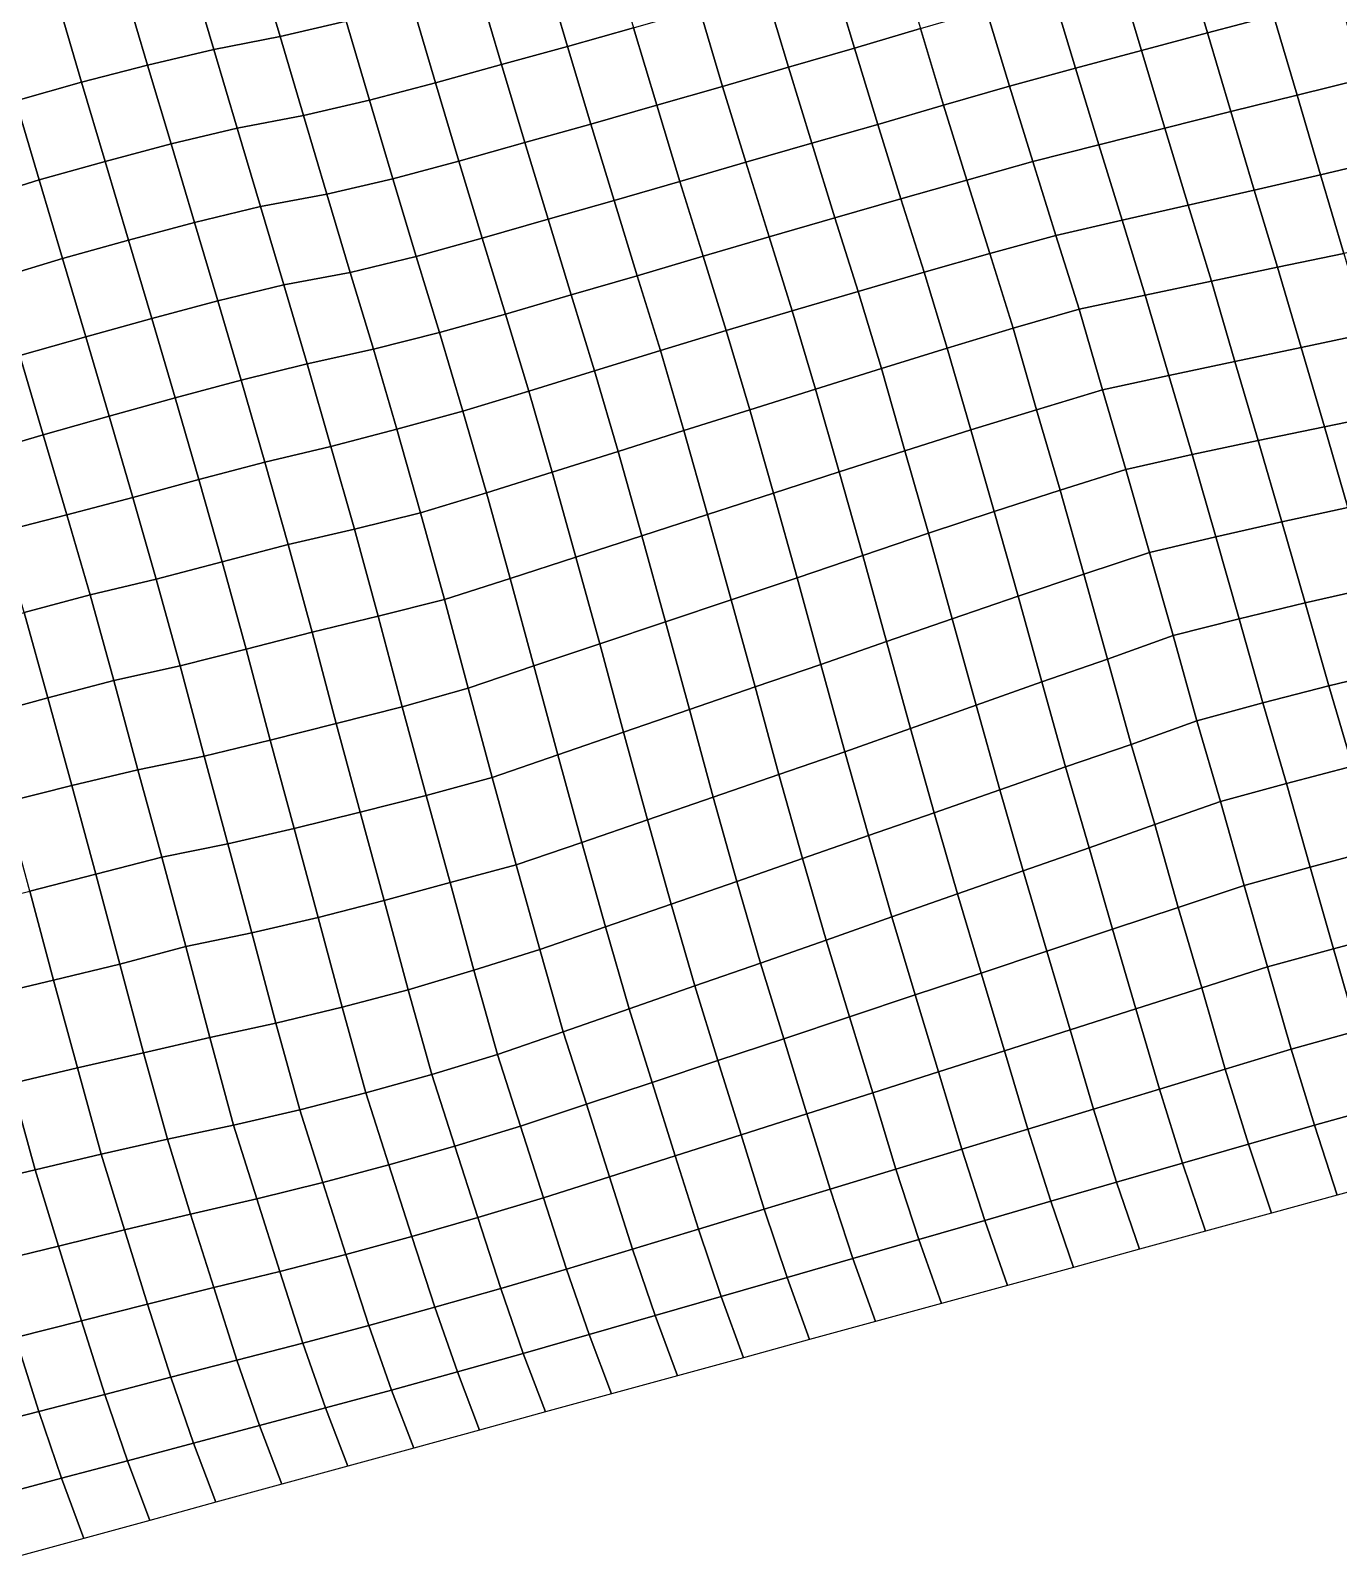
# Model space of a CAD drawing. Header units: metres. Extents: x -3.3 to 4.89, y 0.03 to 5.41.
# Drawn here: x 0.741 to 3.325, y 0.851 to 3.865 of the extents above; entities that cross this region are included whole.
import ezdxf

# ---------------------------------------------------------------- set-up
doc = ezdxf.new("R2010")
doc.units = ezdxf.units.M

msp = doc.modelspace()

# ---------------------------------------------------------------- linework, layer by layer
at = {"layer": 'A2'}
for points in [[(1.18788, 4.01016, -7.02908), (1.31844, 4.04129, -7.0594), (1.36472, 3.88411, -7.04691), (1.23414, 3.85332, -7.01616)], [(3.02005, 4.01608, -7.29542), (3.15037, 4.05169, -7.32018), (3.19663, 3.89477, -7.30737), (3.06623, 3.86062, -7.28079)], [(1.05708, 3.98357, -6.99308), (1.18788, 4.01016, -7.02908), (1.23414, 3.85332, -7.01616), (1.10329, 3.8276, -6.97909)], [(1.75572, 3.98991, -7.12248), (1.88596, 4.02707, -7.14532), (1.93218, 3.87084, -7.13165), (1.80194, 3.83385, -7.1086)], [(2.32279, 3.98412, -7.19791), (2.45297, 4.02222, -7.21957), (2.49903, 3.86908, -7.20204), (2.36886, 3.83072, -7.18071)], [(2.88975, 3.98021, -7.27098), (3.02005, 4.01608, -7.29542), (3.06623, 3.86062, -7.28079), (2.93587, 3.82587, -7.25496)], [(0.92649, 3.95312, -6.9619), (1.05708, 3.98357, -6.99308), (1.10329, 3.8276, -6.97909), (0.9727, 3.79714, -6.94791)], [(1.62541, 3.95422, -7.09783), (1.75572, 3.98991, -7.12248), (1.80194, 3.83385, -7.1086), (1.67163, 3.79807, -7.08405)], [(2.19259, 3.94618, -7.17603), (2.32279, 3.98412, -7.19791), (2.36886, 3.83072, -7.18071), (2.23867, 3.79279, -7.15883)], [(2.75948, 3.94374, -7.24729), (2.88975, 3.98021, -7.27098), (2.93587, 3.82587, -7.25496), (2.80552, 3.79094, -7.22934)], [(0.79601, 3.92044, -6.9335), (0.92649, 3.95312, -6.9619), (0.9727, 3.79714, -6.94791), (0.84228, 3.76351, -6.92069)], [(1.49512, 3.91809, -7.07371), (1.62541, 3.95422, -7.09783), (1.67163, 3.79807, -7.08405), (1.54135, 3.76185, -7.06004)], [(0.66573, 3.88414, -6.9096), (0.79601, 3.92044, -6.9335), (0.84228, 3.76351, -6.92069), (0.71203, 3.72653, -6.89764)], [(2.06241, 3.90808, -7.15437), (2.19259, 3.94618, -7.17603), (2.23867, 3.79279, -7.15883), (2.10847, 3.75494, -7.13685)], [(2.62924, 3.90658, -7.22445), (2.75948, 3.94374, -7.24729), (2.80552, 3.79094, -7.22934), (2.67519, 3.75551, -7.20436)], [(3.19663, 3.89477, -7.30737), (3.32705, 3.9284, -7.33459), (3.3734, 3.76984, -7.32381), (3.24289, 3.73793, -7.29445)], [(1.36472, 3.88411, -7.04691), (1.49512, 3.91809, -7.07371), (1.54135, 3.76185, -7.06004), (1.41096, 3.72753, -7.03367)], [(1.93218, 3.87084, -7.13165), (2.06241, 3.90808, -7.15437), (2.10847, 3.75494, -7.13685), (1.97824, 3.71778, -7.11402)], [(2.49903, 3.86908, -7.20204), (2.62924, 3.90658, -7.22445), (2.67519, 3.75551, -7.20436), (2.54497, 3.71809, -7.18185)], [(3.06623, 3.86062, -7.28079), (3.19663, 3.89477, -7.30737), (3.24289, 3.73793, -7.29445), (3.11242, 3.70515, -7.26616)], [(1.23414, 3.85332, -7.01616), (1.36472, 3.88411, -7.04691), (1.41096, 3.72753, -7.03367), (1.28036, 3.69725, -7.00228)], [(1.80194, 3.83385, -7.1086), (1.93218, 3.87084, -7.13165), (1.97824, 3.71778, -7.11402), (1.84802, 3.68037, -7.0915)], [(2.36886, 3.83072, -7.18071), (2.49903, 3.86908, -7.20204), (2.54497, 3.71809, -7.18185), (2.41479, 3.67998, -7.16019)], [(2.93587, 3.82587, -7.25496), (3.06623, 3.86062, -7.28079), (3.11242, 3.70515, -7.26616), (2.98195, 3.67238, -7.23786)], [(1.10329, 3.8276, -6.97909), (1.23414, 3.85332, -7.01616), (1.28036, 3.69725, -7.00228), (1.14947, 3.67222, -6.96435)], [(1.67163, 3.79807, -7.08405), (1.80194, 3.83385, -7.1086), (1.84802, 3.68037, -7.0915), (1.71774, 3.64407, -7.0676)], [(2.23867, 3.79279, -7.15883), (2.36886, 3.83072, -7.18071), (2.41479, 3.67998, -7.16019), (2.28457, 3.64257, -7.13768)], [(0.9727, 3.79714, -6.94791), (1.10329, 3.8276, -6.97909), (1.14947, 3.67222, -6.96435), (1.01891, 3.64117, -6.93392)], [(2.80552, 3.79094, -7.22934), (2.93587, 3.82587, -7.25496), (2.98195, 3.67238, -7.23786), (2.85147, 3.63978, -7.20936)], [(0.84228, 3.76351, -6.92069), (0.9727, 3.79714, -6.94791), (1.01891, 3.64117, -6.93392), (0.88852, 3.60685, -6.90756)], [(1.54135, 3.76185, -7.06004), (1.67163, 3.79807, -7.08405), (1.71774, 3.64407, -7.0676), (1.58747, 3.60742, -7.04412)], [(2.10847, 3.75494, -7.13685), (2.23867, 3.79279, -7.15883), (2.28457, 3.64257, -7.13768), (2.15436, 3.60498, -7.11537)], [(2.67519, 3.75551, -7.20436), (2.80552, 3.79094, -7.22934), (2.85147, 3.63978, -7.20936), (2.72102, 3.60675, -7.18139)], [(3.24289, 3.73793, -7.29445), (3.3734, 3.76984, -7.32381), (3.41975, 3.61128, -7.31303), (3.2892, 3.58006, -7.28281)], [(0.71203, 3.72653, -6.89764), (0.84228, 3.76351, -6.92069), (0.88852, 3.60685, -6.90756), (0.75827, 3.57003, -6.88429)], [(1.41096, 3.72753, -7.03367), (1.54135, 3.76185, -7.06004), (1.58747, 3.60742, -7.04412), (1.45712, 3.57242, -7.01861)], [(1.97824, 3.71778, -7.11402), (2.10847, 3.75494, -7.13685), (2.15436, 3.60498, -7.11537), (2.02415, 3.56731, -7.09318)], [(2.54497, 3.71809, -7.18185), (2.67519, 3.75551, -7.20436), (2.72102, 3.60675, -7.18139), (2.59077, 3.56985, -7.15823)], [(0.58196, 3.68644, -6.87844), (0.71203, 3.72653, -6.89764), (0.75827, 3.57003, -6.88429), (0.62821, 3.52969, -6.86541)], [(1.28036, 3.69725, -7.00228), (1.41096, 3.72753, -7.03367), (1.45712, 3.57242, -7.01861), (1.32655, 3.54171, -6.98775)], [(1.84802, 3.68037, -7.0915), (1.97824, 3.71778, -7.11402), (2.02415, 3.56731, -7.09318), (1.89395, 3.52946, -7.0712)], [(2.41479, 3.67998, -7.16019), (2.54497, 3.71809, -7.18185), (2.59077, 3.56985, -7.15823), (2.46054, 3.53261, -7.1355)], [(3.11242, 3.70515, -7.26616), (3.24289, 3.73793, -7.29445), (3.2892, 3.58006, -7.28281), (3.15859, 3.54987, -7.25131)], [(1.14947, 3.67222, -6.96435), (1.28036, 3.69725, -7.00228), (1.32655, 3.54171, -6.98775), (1.19562, 3.51745, -6.94887)], [(1.71774, 3.64407, -7.0676), (1.84802, 3.68037, -7.0915), (1.89395, 3.52946, -7.0712), (1.76371, 3.49247, -7.04815)], [(2.28457, 3.64257, -7.13768), (2.41479, 3.67998, -7.16019), (2.46054, 3.53261, -7.1355), (2.3303, 3.49545, -7.11267)], [(2.98195, 3.67238, -7.23786), (3.11242, 3.70515, -7.26616), (3.15859, 3.54987, -7.25131), (3.02797, 3.52002, -7.21938)], [(1.01891, 3.64117, -6.93392), (1.14947, 3.67222, -6.96435), (1.19562, 3.51745, -6.94887), (1.06508, 3.48605, -6.91886)], [(2.85147, 3.63978, -7.20936), (2.98195, 3.67238, -7.23786), (3.02797, 3.52002, -7.21938), (2.89733, 3.49034, -7.18724)], [(0.88852, 3.60685, -6.90756), (1.01891, 3.64117, -6.93392), (1.06508, 3.48605, -6.91886), (0.93472, 3.45121, -6.89314)], [(1.58747, 3.60742, -7.04412), (1.71774, 3.64407, -7.0676), (1.76371, 3.49247, -7.04815), (1.63348, 3.45523, -7.02542)], [(2.15436, 3.60498, -7.11537), (2.28457, 3.64257, -7.13768), (2.3303, 3.49545, -7.11267), (2.20012, 3.45743, -7.0909)], [(2.72102, 3.60675, -7.18139), (2.85147, 3.63978, -7.20936), (2.89733, 3.49034, -7.18724), (2.76673, 3.46006, -7.15584)], [(0.75827, 3.57003, -6.88429), (0.88852, 3.60685, -6.90756), (0.93472, 3.45121, -6.89314), (0.80445, 3.41474, -6.86945)], [(1.45712, 3.57242, -7.01861), (1.58747, 3.60742, -7.04412), (1.63348, 3.45523, -7.02542), (1.50319, 3.41919, -7.0012)], [(2.02415, 3.56731, -7.09318), (2.15436, 3.60498, -7.11537), (2.20012, 3.45743, -7.0909), (2.06993, 3.41933, -7.06924)], [(2.59077, 3.56985, -7.15823), (2.72102, 3.60675, -7.18139), (2.76673, 3.46006, -7.15584), (2.6364, 3.42462, -7.13087)], [(3.2892, 3.58006, -7.28281), (3.41975, 3.61128, -7.31303), (3.4661, 3.45273, -7.30225), (3.33538, 3.4246, -7.26818)], [(0.62821, 3.52969, -6.86541), (0.75827, 3.57003, -6.88429), (0.80445, 3.41474, -6.86945), (0.67432, 3.37552, -6.84918)], [(1.32655, 3.54171, -6.98775), (1.45712, 3.57242, -7.01861), (1.50319, 3.41919, -7.0012), (1.37267, 3.38728, -6.97183)], [(1.89395, 3.52946, -7.0712), (2.02415, 3.56731, -7.09318), (2.06993, 3.41933, -7.06924), (1.93977, 3.38079, -7.04812)], [(2.46054, 3.53261, -7.1355), (2.59077, 3.56985, -7.15823), (2.6364, 3.42462, -7.13087), (2.50615, 3.38789, -7.10749)], [(3.15859, 3.54987, -7.25131), (3.2892, 3.58006, -7.28281), (3.33538, 3.4246, -7.26818), (3.2046, 3.39767, -7.23261)], [(1.19562, 3.51745, -6.94887), (1.32655, 3.54171, -6.98775), (1.37267, 3.38728, -6.97183), (1.24175, 3.36302, -6.93295)], [(1.76371, 3.49247, -7.04815), (1.89395, 3.52946, -7.0712), (1.93977, 3.38079, -7.04812), (1.80956, 3.3432, -7.02582)], [(2.3303, 3.49545, -7.11267), (2.46054, 3.53261, -7.1355), (2.50615, 3.38789, -7.10749), (2.37595, 3.35005, -7.08552)], [(3.02797, 3.52002, -7.21938), (3.15859, 3.54987, -7.25131), (3.2046, 3.39767, -7.23261), (3.07384, 3.3704, -7.19747)], [(1.06508, 3.48605, -6.91886), (1.19562, 3.51745, -6.94887), (1.24175, 3.36302, -6.93295), (1.1112, 3.33162, -6.90295)], [(2.89733, 3.49034, -7.18724), (3.02797, 3.52002, -7.21938), (3.07384, 3.3704, -7.19747), (2.9431, 3.3427, -7.16287)], [(0.93472, 3.45121, -6.89314), (1.06508, 3.48605, -6.91886), (1.1112, 3.33162, -6.90295), (0.98085, 3.2967, -6.87733)], [(1.63348, 3.45523, -7.02542), (1.76371, 3.49247, -7.04815), (1.80956, 3.3432, -7.02582), (1.67938, 3.3051, -7.00416)], [(2.20012, 3.45743, -7.0909), (2.3303, 3.49545, -7.11267), (2.37595, 3.35005, -7.08552), (2.24579, 3.31143, -7.0645)], [(2.76673, 3.46006, -7.15584), (2.89733, 3.49034, -7.18724), (2.9431, 3.3427, -7.16287), (2.81237, 3.31466, -7.12869)], [(0.80445, 3.41474, -6.86945), (0.93472, 3.45121, -6.89314), (0.98085, 3.2967, -6.87733), (0.85057, 3.26048, -6.85332)], [(1.50319, 3.41919, -7.0012), (1.63348, 3.45523, -7.02542), (1.67938, 3.3051, -7.00416), (1.54912, 3.26846, -6.98068)], [(2.06993, 3.41933, -7.06924), (2.20012, 3.45743, -7.0909), (2.24579, 3.31143, -7.0645), (2.11565, 3.27255, -7.0438)], [(2.6364, 3.42462, -7.13087), (2.76673, 3.46006, -7.15584), (2.81237, 3.31466, -7.12869), (2.68216, 3.27716, -7.10628)], [(0.67432, 3.37552, -6.84918), (0.80445, 3.41474, -6.86945), (0.85057, 3.26048, -6.85332), (0.72034, 3.22315, -6.83069)], [(1.37267, 3.38728, -6.97183), (1.50319, 3.41919, -7.0012), (1.54912, 3.26846, -6.98068), (1.41864, 3.23594, -6.95207)], [(1.93977, 3.38079, -7.04812), (2.06993, 3.41933, -7.06924), (2.11565, 3.27255, -7.0438), (1.98555, 3.2329, -7.02407)], [(2.50615, 3.38789, -7.10749), (2.6364, 3.42462, -7.13087), (2.68216, 3.27716, -7.10628), (2.55205, 3.23768, -7.08634)], [(3.2046, 3.39767, -7.23261), (3.33538, 3.4246, -7.26818), (3.38168, 3.26707, -7.25612), (3.25096, 3.23903, -7.22194)], [(1.24175, 3.36302, -6.93295), (1.37267, 3.38728, -6.97183), (1.41864, 3.23594, -6.95207), (1.28798, 3.20669, -6.91939)], [(1.80956, 3.3432, -7.02582), (1.93977, 3.38079, -7.04812), (1.98555, 3.2329, -7.02407), (1.85547, 3.19299, -7.00466)], [(2.37595, 3.35005, -7.08552), (2.50615, 3.38789, -7.10749), (2.55205, 3.23768, -7.08634), (2.42197, 3.19768, -7.06703)], [(3.07384, 3.3704, -7.19747), (3.2046, 3.39767, -7.23261), (3.25096, 3.23903, -7.22194), (3.1202, 3.2115, -7.18712)], [(1.1112, 3.33162, -6.90295), (1.24175, 3.36302, -6.93295), (1.28798, 3.20669, -6.91939), (1.15746, 3.17487, -6.88992)], [(2.24579, 3.31143, -7.0645), (2.37595, 3.35005, -7.08552), (2.42197, 3.19768, -7.06703), (2.29192, 3.15708, -7.04848)], [(2.9431, 3.3427, -7.16287), (3.07384, 3.3704, -7.19747), (3.1202, 3.2115, -7.18712), (2.98947, 3.18363, -7.15273)], [(0.98085, 3.2967, -6.87733), (1.1112, 3.33162, -6.90295), (1.15746, 3.17487, -6.88992), (1.02711, 3.13977, -6.86452)], [(1.67938, 3.3051, -7.00416), (1.80956, 3.3432, -7.02582), (1.85547, 3.19299, -7.00466), (1.72538, 3.15308, -6.98525)], [(2.81237, 3.31466, -7.12869), (2.9431, 3.3427, -7.16287), (2.98947, 3.18363, -7.15273), (2.85877, 3.15515, -7.11909)], [(0.85057, 3.26048, -6.85332), (0.98085, 3.2967, -6.87733), (1.02711, 3.13977, -6.86452), (0.89685, 3.10322, -6.84093)], [(1.54912, 3.26846, -6.98068), (1.67938, 3.3051, -7.00416), (1.72538, 3.15308, -6.98525), (1.59528, 3.11343, -6.96551)], [(2.11565, 3.27255, -7.0438), (2.24579, 3.31143, -7.0645), (2.29192, 3.15708, -7.04848), (2.16189, 3.11605, -7.03045)], [(2.68216, 3.27716, -7.10628), (2.81237, 3.31466, -7.12869), (2.85877, 3.15515, -7.11909), (2.72866, 3.11567, -7.09914)], [(0.72034, 3.22315, -6.83069), (0.85057, 3.26048, -6.85332), (0.89685, 3.10322, -6.84093), (0.76659, 3.06649, -6.81756)], [(1.41864, 3.23594, -6.95207), (1.54912, 3.26846, -6.98068), (1.59528, 3.11343, -6.96551), (1.46497, 3.07764, -6.94097)], [(1.98555, 3.2329, -7.02407), (2.11565, 3.27255, -7.0438), (2.16189, 3.11605, -7.03045), (2.03186, 3.07503, -7.01243)], [(2.55205, 3.23768, -7.08634), (2.68216, 3.27716, -7.10628), (2.72866, 3.11567, -7.09914), (2.59855, 3.07619, -7.07919)], [(3.25096, 3.23903, -7.22194), (3.38168, 3.26707, -7.25612), (3.42799, 3.10929, -7.24437), (3.29722, 3.0821, -7.20913)], [(1.28798, 3.20669, -6.91939), (1.41864, 3.23594, -6.95207), (1.46497, 3.07764, -6.94097), (1.33456, 3.04375, -6.91406)], [(1.85547, 3.19299, -7.00466), (1.98555, 3.2329, -7.02407), (2.03186, 3.07503, -7.01243), (1.90184, 3.03391, -6.99452)], [(2.42197, 3.19768, -7.06703), (2.55205, 3.23768, -7.08634), (2.59855, 3.07619, -7.07919), (2.46853, 3.03517, -7.06117)], [(3.1202, 3.2115, -7.18712), (3.25096, 3.23903, -7.22194), (3.29722, 3.0821, -7.20913), (3.16643, 3.05518, -7.17356)], [(0.5905, 3.17869, -6.81695), (0.72034, 3.22315, -6.83069), (0.76659, 3.06649, -6.81756), (0.63643, 3.02804, -6.79633)], [(1.15746, 3.17487, -6.88992), (1.28798, 3.20669, -6.91939), (1.33456, 3.04375, -6.91406), (1.20401, 3.01244, -6.88395)], [(2.29192, 3.15708, -7.04848), (2.42197, 3.19768, -7.06703), (2.46853, 3.03517, -7.06117), (2.33854, 2.99337, -7.04411)], [(2.98947, 3.18363, -7.15273), (3.1202, 3.2115, -7.18712), (3.16643, 3.05518, -7.17356), (3.0357, 3.02739, -7.13906)], [(1.02711, 3.13977, -6.86452), (1.15746, 3.17487, -6.88992), (1.20401, 3.01244, -6.88395), (1.07362, 2.97838, -6.85727)], [(1.72538, 3.15308, -6.98525), (1.85547, 3.19299, -7.00466), (1.90184, 3.03391, -6.99452), (1.77182, 2.9928, -6.97661)], [(2.85877, 3.15515, -7.11909), (2.98947, 3.18363, -7.15273), (3.0357, 3.02739, -7.13906), (2.90504, 2.99823, -7.10627)], [(0.89685, 3.10322, -6.84093), (1.02711, 3.13977, -6.86452), (1.07362, 2.97838, -6.85727), (0.9433, 2.94277, -6.8325)], [(1.59528, 3.11343, -6.96551), (1.72538, 3.15308, -6.98525), (1.77182, 2.9928, -6.97661), (1.6418, 2.95169, -6.95869)], [(2.16189, 3.11605, -7.03045), (2.29192, 3.15708, -7.04848), (2.33854, 2.99337, -7.04411), (2.20858, 2.95113, -7.02759)], [(2.72866, 3.11567, -7.09914), (2.85877, 3.15515, -7.11909), (2.90504, 2.99823, -7.10627), (2.77502, 2.95703, -7.08847)], [(1.46497, 3.07764, -6.94097), (1.59528, 3.11343, -6.96551), (1.6418, 2.95169, -6.95869), (1.51168, 2.91247, -6.93842)], [(2.03186, 3.07503, -7.01243), (2.16189, 3.11605, -7.03045), (2.20858, 2.95113, -7.02759), (2.0786, 2.90925, -7.01064)], [(2.59855, 3.07619, -7.07919), (2.72866, 3.11567, -7.09914), (2.77502, 2.95703, -7.08847), (2.64502, 2.9154, -7.07119)], [(3.29722, 3.0821, -7.20913), (3.42799, 3.10929, -7.24437), (3.47436, 2.9503, -7.23413), (3.34361, 2.92277, -7.19931)], [(0.76659, 3.06649, -6.81756), (0.89685, 3.10322, -6.84093), (0.9433, 2.94277, -6.8325), (0.8129, 2.90871, -6.80582)], [(1.33456, 3.04375, -6.91406), (1.46497, 3.07764, -6.94097), (1.51168, 2.91247, -6.93842), (1.3812, 2.87986, -6.90992)], [(2.46853, 3.03517, -7.06117), (2.59855, 3.07619, -7.07919), (2.64502, 2.9154, -7.07119), (2.51512, 2.87205, -7.05606)], [(3.16643, 3.05518, -7.17356), (3.29722, 3.0821, -7.20913), (3.34361, 2.92277, -7.19931), (3.21289, 2.89473, -7.16513)], [(0.63643, 3.02804, -6.79633), (0.76659, 3.06649, -6.81756), (0.8129, 2.90871, -6.80582), (0.68248, 2.87507, -6.77859)], [(1.90184, 3.03391, -6.99452), (2.03186, 3.07503, -7.01243), (2.0786, 2.90925, -7.01064), (1.94863, 2.86727, -6.9938)], [(3.0357, 3.02739, -7.13906), (3.16643, 3.05518, -7.17356), (3.21289, 2.89473, -7.16513), (3.08224, 2.86522, -7.13277)], [(1.20401, 3.01244, -6.88395), (1.33456, 3.04375, -6.91406), (1.3812, 2.87986, -6.90992), (1.25057, 2.8501, -6.87788)], [(1.77182, 2.9928, -6.97661), (1.90184, 3.03391, -6.99452), (1.94863, 2.86727, -6.9938), (1.81867, 2.82504, -6.97727)], [(2.33854, 2.99337, -7.04411), (2.46853, 3.03517, -7.06117), (2.51512, 2.87205, -7.05606), (2.38524, 2.82827, -7.04147)], [(2.90504, 2.99823, -7.10627), (3.0357, 3.02739, -7.13906), (3.08224, 2.86522, -7.13277), (2.95168, 2.83417, -7.10234)], [(1.07362, 2.97838, -6.85727), (1.20401, 3.01244, -6.88395), (1.25057, 2.8501, -6.87788), (1.12019, 2.81561, -6.85173)], [(1.6418, 2.95169, -6.95869), (1.77182, 2.9928, -6.97661), (1.81867, 2.82504, -6.97727), (1.68871, 2.78273, -6.96086)], [(2.20858, 2.95113, -7.02759), (2.33854, 2.99337, -7.04411), (2.38524, 2.82827, -7.04147), (2.25537, 2.78432, -7.02708)], [(2.77502, 2.95703, -7.08847), (2.90504, 2.99823, -7.10627), (2.95168, 2.83417, -7.10234), (2.82176, 2.79125, -7.08667)], [(0.9433, 2.94277, -6.8325), (1.07362, 2.97838, -6.85727), (1.12019, 2.81561, -6.85173), (0.9898, 2.78129, -6.82536)], [(2.64502, 2.9154, -7.07119), (2.77502, 2.95703, -7.08847), (2.82176, 2.79125, -7.08667), (2.69187, 2.74764, -7.07186)], [(0.8129, 2.90871, -6.80582), (0.9433, 2.94277, -6.8325), (0.9898, 2.78129, -6.82536), (0.85923, 2.75041, -6.79472)], [(1.51168, 2.91247, -6.93842), (1.6418, 2.95169, -6.95869), (1.68871, 2.78273, -6.96086), (1.55872, 2.74101, -6.94369)], [(2.0786, 2.90925, -7.01064), (2.20858, 2.95113, -7.02759), (2.25537, 2.78432, -7.02708), (2.12548, 2.7408, -7.01216)], [(0.68248, 2.87507, -6.77859), (0.8129, 2.90871, -6.80582), (0.85923, 2.75041, -6.79472), (0.72888, 2.71557, -6.76899)], [(1.3812, 2.87986, -6.90992), (1.51168, 2.91247, -6.93842), (1.55872, 2.74101, -6.94369), (1.42825, 2.70824, -6.9154)], [(1.94863, 2.86727, -6.9938), (2.0786, 2.90925, -7.01064), (2.12548, 2.7408, -7.01216), (1.99559, 2.69719, -6.99735)], [(2.51512, 2.87205, -7.05606), (2.64502, 2.9154, -7.07119), (2.69187, 2.74764, -7.07186), (2.56204, 2.70292, -7.05844)], [(3.08224, 2.86522, -7.13277), (3.21289, 2.89473, -7.16513), (3.25932, 2.73454, -7.15638), (3.12878, 2.70314, -7.12638)], [(3.21289, 2.89473, -7.16513), (3.34361, 2.92277, -7.19931), (3.38996, 2.76422, -7.18853), (3.25932, 2.73454, -7.15638)], [(1.25057, 2.8501, -6.87788), (1.3812, 2.87986, -6.90992), (1.42825, 2.70824, -6.9154), (1.29771, 2.67675, -6.8855)], [(1.81867, 2.82504, -6.97727), (1.94863, 2.86727, -6.9938), (1.99559, 2.69719, -6.99735), (1.86571, 2.6535, -6.98265)], [(2.38524, 2.82827, -7.04147), (2.51512, 2.87205, -7.05606), (2.56204, 2.70292, -7.05844), (2.43222, 2.65811, -7.04513)], [(2.95168, 2.83417, -7.10234), (3.08224, 2.86522, -7.13277), (3.12878, 2.70314, -7.12638), (2.99833, 2.67002, -7.09852)], [(1.12019, 2.81561, -6.85173), (1.25057, 2.8501, -6.87788), (1.29771, 2.67675, -6.8855), (1.1673, 2.64286, -6.8586)], [(2.82176, 2.79125, -7.08667), (2.95168, 2.83417, -7.10234), (2.99833, 2.67002, -7.09852), (2.86859, 2.62367, -7.08713)], [(0.9898, 2.78129, -6.82536), (1.12019, 2.81561, -6.85173), (1.1673, 2.64286, -6.8586), (1.03683, 2.61018, -6.8302)], [(1.68871, 2.78273, -6.96086), (1.81867, 2.82504, -6.97727), (1.86571, 2.6535, -6.98265), (1.73582, 2.60989, -6.96784)], [(2.25537, 2.78432, -7.02708), (2.38524, 2.82827, -7.04147), (2.43222, 2.65811, -7.04513), (2.3024, 2.61313, -7.03203)], [(0.85923, 2.75041, -6.79472), (0.9898, 2.78129, -6.82536), (1.03683, 2.61018, -6.8302), (0.90614, 2.58153, -6.79677)], [(1.55872, 2.74101, -6.94369), (1.68871, 2.78273, -6.96086), (1.73582, 2.60989, -6.96784), (1.60594, 2.5662, -6.95313)], [(2.12548, 2.7408, -7.01216), (2.25537, 2.78432, -7.02708), (2.3024, 2.61313, -7.03203), (2.17257, 2.56849, -7.0185)], [(2.69187, 2.74764, -7.07186), (2.82176, 2.79125, -7.08667), (2.86859, 2.62367, -7.08713), (2.73879, 2.57851, -7.07424)], [(0.72888, 2.71557, -6.76899), (0.85923, 2.75041, -6.79472), (0.90614, 2.58153, -6.79677), (0.77576, 2.54704, -6.77062)], [(2.56204, 2.70292, -7.05844), (2.69187, 2.74764, -7.07186), (2.73879, 2.57851, -7.07424), (2.60902, 2.53258, -7.06232)], [(3.25932, 2.73454, -7.15638), (3.38996, 2.76422, -7.18853), (3.43648, 2.60239, -7.18181), (3.30596, 2.57065, -7.15224)], [(0.59868, 2.67772, -6.74701), (0.72888, 2.71557, -6.76899), (0.77576, 2.54704, -6.77062), (0.64543, 2.51169, -6.74554)], [(1.42825, 2.70824, -6.9154), (1.55872, 2.74101, -6.94369), (1.60594, 2.5662, -6.95313), (1.47569, 2.52939, -6.92987)], [(1.99559, 2.69719, -6.99735), (2.12548, 2.7408, -7.01216), (2.17257, 2.56849, -7.0185), (2.04274, 2.52385, -7.00497)], [(3.12878, 2.70314, -7.12638), (3.25932, 2.73454, -7.15638), (3.30596, 2.57065, -7.15224), (3.17554, 2.53702, -7.12501)], [(1.29771, 2.67675, -6.8855), (1.42825, 2.70824, -6.9154), (1.47569, 2.52939, -6.92987), (1.34523, 2.49636, -6.9019)], [(1.86571, 2.6535, -6.98265), (1.99559, 2.69719, -6.99735), (2.04274, 2.52385, -7.00497), (1.91291, 2.47912, -6.99155)], [(2.43222, 2.65811, -7.04513), (2.56204, 2.70292, -7.05844), (2.60902, 2.53258, -7.06232), (2.47926, 2.48657, -7.0505)], [(2.99833, 2.67002, -7.09852), (3.12878, 2.70314, -7.12638), (3.17554, 2.53702, -7.12501), (3.04522, 2.50141, -7.10025)], [(1.1673, 2.64286, -6.8586), (1.29771, 2.67675, -6.8855), (1.34523, 2.49636, -6.9019), (1.21479, 2.46315, -6.87414)], [(1.73582, 2.60989, -6.96784), (1.86571, 2.6535, -6.98265), (1.91291, 2.47912, -6.99155), (1.78308, 2.4344, -6.97813)], [(2.3024, 2.61313, -7.03203), (2.43222, 2.65811, -7.04513), (2.47926, 2.48657, -7.0505), (2.34951, 2.44038, -7.0389)], [(2.86859, 2.62367, -7.08713), (2.99833, 2.67002, -7.09852), (3.04522, 2.50141, -7.10025), (2.91548, 2.45505, -7.08887)], [(1.03683, 2.61018, -6.8302), (1.1673, 2.64286, -6.8586), (1.21479, 2.46315, -6.87414), (1.08423, 2.43193, -6.84392)], [(2.73879, 2.57851, -7.07424), (2.86859, 2.62367, -7.08713), (2.91548, 2.45505, -7.08887), (2.78564, 2.4105, -7.07523)], [(0.90614, 2.58153, -6.79677), (1.03683, 2.61018, -6.8302), (1.08423, 2.43193, -6.84392), (0.95347, 2.40466, -6.80878)], [(1.60594, 2.5662, -6.95313), (1.73582, 2.60989, -6.96784), (1.78308, 2.4344, -6.97813), (1.65325, 2.38976, -6.96461)], [(2.17257, 2.56849, -7.0185), (2.3024, 2.61313, -7.03203), (2.34951, 2.44038, -7.0389), (2.2197, 2.39548, -7.0257)], [(3.30596, 2.57065, -7.15224), (3.43648, 2.60239, -7.18181), (3.48285, 2.44349, -7.17146), (3.35233, 2.41166, -7.14199)], [(0.77576, 2.54704, -6.77062), (0.90614, 2.58153, -6.79677), (0.95347, 2.40466, -6.80878), (0.8229, 2.37386, -6.77803)], [(1.47569, 2.52939, -6.92987), (1.60594, 2.5662, -6.95313), (1.65325, 2.38976, -6.96461), (1.52293, 2.35415, -6.93984)], [(2.04274, 2.52385, -7.00497), (2.17257, 2.56849, -7.0185), (2.2197, 2.39548, -7.0257), (2.08987, 2.35067, -7.01238)], [(2.60902, 2.53258, -7.06232), (2.73879, 2.57851, -7.07424), (2.78564, 2.4105, -7.07523), (2.65584, 2.36525, -7.06245)], [(3.17554, 2.53702, -7.12501), (3.30596, 2.57065, -7.15224), (3.35233, 2.41166, -7.14199), (3.22192, 2.37786, -7.11498)], [(0.64543, 2.51169, -6.74554), (0.77576, 2.54704, -6.77062), (0.8229, 2.37386, -6.77803), (0.69245, 2.34057, -6.75038)], [(2.47926, 2.48657, -7.0505), (2.60902, 2.53258, -7.06232), (2.65584, 2.36525, -7.06245), (2.52605, 2.31993, -7.04978)], [(3.04522, 2.50141, -7.10025), (3.17554, 2.53702, -7.12501), (3.22192, 2.37786, -7.11498), (3.09161, 2.34208, -7.09044)], [(1.34523, 2.49636, -6.9019), (1.47569, 2.52939, -6.92987), (1.52293, 2.35415, -6.93984), (1.39248, 2.32112, -6.91187)], [(1.91291, 2.47912, -6.99155), (2.04274, 2.52385, -7.00497), (2.08987, 2.35067, -7.01238), (1.96004, 2.30595, -6.99896)], [(1.21479, 2.46315, -6.87414), (1.34523, 2.49636, -6.9019), (1.39248, 2.32112, -6.91187), (1.262, 2.2886, -6.88326)], [(1.78308, 2.4344, -6.97813), (1.91291, 2.47912, -6.99155), (1.96004, 2.30595, -6.99896), (1.83021, 2.2614, -6.98533)], [(2.34951, 2.44038, -7.0389), (2.47926, 2.48657, -7.0505), (2.52605, 2.31993, -7.04978), (2.39625, 2.27469, -7.037)], [(2.91548, 2.45505, -7.08887), (3.04522, 2.50141, -7.10025), (3.09161, 2.34208, -7.09044), (2.96183, 2.29649, -7.07808)], [(1.08423, 2.43193, -6.84392), (1.21479, 2.46315, -6.87414), (1.262, 2.2886, -6.88326), (1.13138, 2.25858, -6.85154)], [(2.78564, 2.4105, -7.07523), (2.91548, 2.45505, -7.08887), (2.96183, 2.29649, -7.07808), (2.83205, 2.25091, -7.06573)], [(0.95347, 2.40466, -6.80878), (1.08423, 2.43193, -6.84392), (1.13138, 2.25858, -6.85154), (1.00058, 2.23191, -6.81566)], [(1.65325, 2.38976, -6.96461), (1.78308, 2.4344, -6.97813), (1.83021, 2.2614, -6.98533), (1.70037, 2.21693, -6.97159)], [(2.2197, 2.39548, -7.0257), (2.34951, 2.44038, -7.0389), (2.39625, 2.27469, -7.037), (2.26645, 2.22945, -7.02422)], [(0.8229, 2.37386, -6.77803), (0.95347, 2.40466, -6.80878), (1.00058, 2.23191, -6.81566), (0.87013, 2.1988, -6.78779)], [(1.52293, 2.35415, -6.93984), (1.65325, 2.38976, -6.96461), (1.70037, 2.21693, -6.97159), (1.57001, 2.18201, -6.94597)], [(2.08987, 2.35067, -7.01238), (2.2197, 2.39548, -7.0257), (2.26645, 2.22945, -7.02422), (2.13664, 2.18429, -7.01134)], [(2.65584, 2.36525, -7.06245), (2.78564, 2.4105, -7.07523), (2.83205, 2.25091, -7.06573), (2.70227, 2.20532, -7.05338)], [(3.22192, 2.37786, -7.11498), (3.35233, 2.41166, -7.14199), (3.399, 2.24717, -7.13859), (3.26864, 2.21234, -7.11287)], [(0.69245, 2.34057, -6.75038), (0.8229, 2.37386, -6.77803), (0.87013, 2.1988, -6.78779), (0.73972, 2.16491, -6.76089)], [(1.39248, 2.32112, -6.91187), (1.52293, 2.35415, -6.93984), (1.57001, 2.18201, -6.94597), (1.43967, 2.14683, -6.92067)], [(2.52605, 2.31993, -7.04978), (2.65584, 2.36525, -7.06245), (2.70227, 2.20532, -7.05338), (2.57248, 2.15974, -7.04103)], [(3.09161, 2.34208, -7.09044), (3.22192, 2.37786, -7.11498), (3.26864, 2.21234, -7.11287), (3.13836, 2.17604, -7.08896)], [(1.96004, 2.30595, -6.99896), (2.08987, 2.35067, -7.01238), (2.13664, 2.18429, -7.01134), (2.00683, 2.13922, -6.99835)], [(2.96183, 2.29649, -7.07808), (3.09161, 2.34208, -7.09044), (3.13836, 2.17604, -7.08896), (3.00845, 2.13286, -7.07362)], [(1.262, 2.2886, -6.88326), (1.39248, 2.32112, -6.91187), (1.43967, 2.14683, -6.92067), (1.30927, 2.11285, -6.89388)], [(1.83021, 2.2614, -6.98533), (1.96004, 2.30595, -6.99896), (2.00683, 2.13922, -6.99835), (1.87701, 2.09433, -6.98514)], [(2.39625, 2.27469, -7.037), (2.52605, 2.31993, -7.04978), (2.57248, 2.15974, -7.04103), (2.44271, 2.11407, -7.02879)], [(2.83205, 2.25091, -7.06573), (2.96183, 2.29649, -7.07808), (3.00845, 2.13286, -7.07362), (2.87855, 2.0896, -7.05838)], [(1.13138, 2.25858, -6.85154), (1.262, 2.2886, -6.88326), (1.30927, 2.11285, -6.89388), (1.17865, 2.08291, -6.86206)], [(1.70037, 2.21693, -6.97159), (1.83021, 2.2614, -6.98533), (1.87701, 2.09433, -6.98514), (1.74719, 2.04952, -6.97183)], [(2.26645, 2.22945, -7.02422), (2.39625, 2.27469, -7.037), (2.44271, 2.11407, -7.02879), (2.31293, 2.06848, -7.01644)], [(0.87013, 2.1988, -6.78779), (1.00058, 2.23191, -6.81566), (1.04789, 2.05556, -6.82702), (0.91752, 2.02089, -6.80108)], [(1.00058, 2.23191, -6.81566), (1.13138, 2.25858, -6.85154), (1.17865, 2.08291, -6.86206), (1.04789, 2.05556, -6.82702)], [(2.70227, 2.20532, -7.05338), (2.83205, 2.25091, -7.06573), (2.87855, 2.0896, -7.05838), (2.74863, 2.04642, -7.04303)], [(3.26864, 2.21234, -7.11287), (3.399, 2.24717, -7.13859), (3.44548, 2.08629, -7.1307), (3.31512, 2.05137, -7.10508)], [(1.57001, 2.18201, -6.94597), (1.70037, 2.21693, -6.97159), (1.74719, 2.04952, -6.97183), (1.61713, 2.00918, -6.95295)], [(2.13664, 2.18429, -7.01134), (2.26645, 2.22945, -7.02422), (2.31293, 2.06848, -7.01644), (2.18314, 2.02298, -7.00398)], [(2.57248, 2.15974, -7.04103), (2.70227, 2.20532, -7.05338), (2.74863, 2.04642, -7.04303), (2.61873, 2.00316, -7.02779)], [(3.13836, 2.17604, -7.08896), (3.26864, 2.21234, -7.11287), (3.31512, 2.05137, -7.10508), (3.18483, 2.01533, -7.08086)], [(0.73972, 2.16491, -6.76089), (0.87013, 2.1988, -6.78779), (0.91752, 2.02089, -6.80108), (0.787, 1.98898, -6.77172)], [(1.43967, 2.14683, -6.92067), (1.57001, 2.18201, -6.94597), (1.61713, 2.00918, -6.95295), (1.48699, 1.97021, -6.93236)], [(2.00683, 2.13922, -6.99835), (2.13664, 2.18429, -7.01134), (2.18314, 2.02298, -7.00398), (2.05334, 1.97766, -6.99131)], [(3.00845, 2.13286, -7.07362), (3.13836, 2.17604, -7.08896), (3.18483, 2.01533, -7.08086), (3.05482, 1.97387, -7.06337)], [(0.60922, 2.13274, -6.73185), (0.73972, 2.16491, -6.76089), (0.787, 1.98898, -6.77172), (0.65642, 1.95836, -6.74076)], [(1.30927, 2.11285, -6.89388), (1.43967, 2.14683, -6.92067), (1.48699, 1.97021, -6.93236), (1.35661, 1.93581, -6.9061)], [(2.44271, 2.11407, -7.02879), (2.57248, 2.15974, -7.04103), (2.61873, 2.00316, -7.02779), (2.48882, 1.95998, -7.01245)], [(1.17865, 2.08291, -6.86206), (1.30927, 2.11285, -6.89388), (1.35661, 1.93581, -6.9061), (1.22606, 1.90449, -6.87599)], [(1.87701, 2.09433, -6.98514), (2.00683, 2.13922, -6.99835), (2.05334, 1.97766, -6.99131), (1.92354, 1.93242, -6.97853)], [(2.31293, 2.06848, -7.01644), (2.44271, 2.11407, -7.02879), (2.48882, 1.95998, -7.01245), (2.35891, 1.91672, -6.99721)], [(2.87855, 2.0896, -7.05838), (3.00845, 2.13286, -7.07362), (3.05482, 1.97387, -7.06337), (2.92482, 1.93242, -7.04589)], [(1.04789, 2.05556, -6.82702), (1.17865, 2.08291, -6.86206), (1.22606, 1.90449, -6.87599), (1.09538, 1.87576, -6.84267)], [(1.74719, 2.04952, -6.97183), (1.87701, 2.09433, -6.98514), (1.92354, 1.93242, -6.97853), (1.79374, 1.88726, -6.96565)], [(2.74863, 2.04642, -7.04303), (2.87855, 2.0896, -7.05838), (2.92482, 1.93242, -7.04589), (2.79482, 1.89096, -7.0284)], [(3.31512, 2.05137, -7.10508), (3.44548, 2.08629, -7.1307), (3.492, 1.92438, -7.12409), (3.36167, 1.88912, -7.0989)], [(0.91752, 2.02089, -6.80108), (1.04789, 2.05556, -6.82702), (1.09538, 1.87576, -6.84267), (0.96478, 1.84531, -6.81149)], [(2.18314, 2.02298, -7.00398), (2.31293, 2.06848, -7.01644), (2.35891, 1.91672, -6.99721), (2.229, 1.87354, -6.98186)], [(3.18483, 2.01533, -7.08086), (3.31512, 2.05137, -7.10508), (3.36167, 1.88912, -7.0989), (3.23138, 1.85308, -7.07468)], [(0.787, 1.98898, -6.77172), (0.91752, 2.02089, -6.80108), (0.96478, 1.84531, -6.81149), (0.83412, 1.81615, -6.7787)], [(1.61713, 2.00918, -6.95295), (1.74719, 2.04952, -6.97183), (1.79374, 1.88726, -6.96565), (1.66393, 1.84228, -6.95255)], [(2.05334, 1.97766, -6.99131), (2.18314, 2.02298, -7.00398), (2.229, 1.87354, -6.98186), (2.09909, 1.83036, -6.96651)], [(2.61873, 2.00316, -7.02779), (2.74863, 2.04642, -7.04303), (2.79482, 1.89096, -7.0284), (2.66482, 1.8495, -7.01091)], [(1.48699, 1.97021, -6.93236), (1.61713, 2.00918, -6.95295), (1.66393, 1.84228, -6.95255), (1.53383, 1.80254, -6.93292)], [(2.48882, 1.95998, -7.01245), (2.61873, 2.00316, -7.02779), (2.66482, 1.8495, -7.01091), (2.53481, 1.80804, -6.99343)], [(3.05482, 1.97387, -7.06337), (3.18483, 2.01533, -7.08086), (3.23138, 1.85308, -7.07468), (3.10127, 1.81351, -7.05484)], [(0.65642, 1.95836, -6.74076), (0.787, 1.98898, -6.77172), (0.83412, 1.81615, -6.7787), (0.70355, 1.78527, -6.74806)], [(1.35661, 1.93581, -6.9061), (1.48699, 1.97021, -6.93236), (1.53383, 1.80254, -6.93292), (1.40354, 1.7665, -6.90869)], [(1.92354, 1.93242, -6.97853), (2.05334, 1.97766, -6.99131), (2.09909, 1.83036, -6.96651), (1.96918, 1.7871, -6.95127)], [(2.35891, 1.91672, -6.99721), (2.48882, 1.95998, -7.01245), (2.53481, 1.80804, -6.99343), (2.40481, 1.76659, -6.97594)], [(2.92482, 1.93242, -7.04589), (3.05482, 1.97387, -7.06337), (3.10127, 1.81351, -7.05484), (2.97116, 1.77403, -7.03489)], [(1.22606, 1.90449, -6.87599), (1.35661, 1.93581, -6.9061), (1.40354, 1.7665, -6.90869), (1.27309, 1.7333, -6.88094)], [(1.79374, 1.88726, -6.96565), (1.92354, 1.93242, -6.97853), (1.96918, 1.7871, -6.95127), (1.83927, 1.74392, -6.93593)], [(2.79482, 1.89096, -7.0284), (2.92482, 1.93242, -7.04589), (2.97116, 1.77403, -7.03489), (2.84106, 1.73447, -7.01505)], [(1.09538, 1.87576, -6.84267), (1.22606, 1.90449, -6.87599), (1.27309, 1.7333, -6.88094), (1.1425, 1.70285, -6.84976)], [(2.229, 1.87354, -6.98186), (2.35891, 1.91672, -6.99721), (2.40481, 1.76659, -6.97594), (2.27481, 1.72513, -6.95846)], [(0.96478, 1.84531, -6.81149), (1.09538, 1.87576, -6.84267), (1.1425, 1.70285, -6.84976), (1.01175, 1.67523, -6.81504)], [(1.66393, 1.84228, -6.95255), (1.79374, 1.88726, -6.96565), (1.83927, 1.74392, -6.93593), (1.70937, 1.70066, -6.92069)], [(2.09909, 1.83036, -6.96651), (2.229, 1.87354, -6.98186), (2.27481, 1.72513, -6.95846), (2.1448, 1.68367, -6.94097)], [(2.66482, 1.8495, -7.01091), (2.79482, 1.89096, -7.0284), (2.84106, 1.73447, -7.01505), (2.71095, 1.6949, -6.99521)], [(3.23138, 1.85308, -7.07468), (3.36167, 1.88912, -7.0989), (3.40759, 1.73864, -7.07807), (3.27728, 1.70277, -7.05363)], [(0.83412, 1.81615, -6.7787), (0.96478, 1.84531, -6.81149), (1.01175, 1.67523, -6.81504), (0.88113, 1.64521, -6.78333)], [(1.53383, 1.80254, -6.93292), (1.66393, 1.84228, -6.95255), (1.70937, 1.70066, -6.92069), (1.57926, 1.66118, -6.90074)], [(2.53481, 1.80804, -6.99343), (2.66482, 1.8495, -7.01091), (2.71095, 1.6949, -6.99521), (2.58084, 1.65542, -6.97526)], [(3.10127, 1.81351, -7.05484), (3.23138, 1.85308, -7.07468), (3.27728, 1.70277, -7.05363), (3.14708, 1.6651, -7.03143)], [(0.70355, 1.78527, -6.74806), (0.83412, 1.81615, -6.7787), (0.88113, 1.64521, -6.78333), (0.75057, 1.61424, -6.75279)], [(1.96918, 1.7871, -6.95127), (2.09909, 1.83036, -6.96651), (2.1448, 1.68367, -6.94097), (2.0148, 1.64221, -6.92348)], [(2.97116, 1.77403, -7.03489), (3.10127, 1.81351, -7.05484), (3.14708, 1.6651, -7.03143), (3.01687, 1.62751, -7.00913)], [(0.57301, 1.75387, -6.71805), (0.70355, 1.78527, -6.74806), (0.75057, 1.61424, -6.75279), (0.62001, 1.58319, -6.72236)], [(1.40354, 1.7665, -6.90869), (1.53383, 1.80254, -6.93292), (1.57926, 1.66118, -6.90074), (1.44901, 1.62428, -6.87759)], [(1.83927, 1.74392, -6.93593), (1.96918, 1.7871, -6.95127), (2.0148, 1.64221, -6.92348), (1.8848, 1.60076, -6.906)], [(2.40481, 1.76659, -6.97594), (2.53481, 1.80804, -6.99343), (2.58084, 1.65542, -6.97526), (2.45074, 1.61585, -6.95542)], [(1.27309, 1.7333, -6.88094), (1.40354, 1.7665, -6.90869), (1.44901, 1.62428, -6.87759), (1.31864, 1.58962, -6.85165)], [(2.27481, 1.72513, -6.95846), (2.40481, 1.76659, -6.97594), (2.45074, 1.61585, -6.95542), (2.32063, 1.57629, -6.93558)], [(2.84106, 1.73447, -7.01505), (2.97116, 1.77403, -7.03489), (3.01687, 1.62751, -7.00913), (2.88666, 1.58992, -6.98683)], [(1.1425, 1.70285, -6.84976), (1.27309, 1.7333, -6.88094), (1.31864, 1.58962, -6.85165), (1.18815, 1.55727, -6.82282)], [(1.70937, 1.70066, -6.92069), (1.83927, 1.74392, -6.93593), (1.8848, 1.60076, -6.906), (1.7548, 1.55921, -6.88862)], [(2.1448, 1.68367, -6.94097), (2.27481, 1.72513, -6.95846), (2.32063, 1.57629, -6.93558), (2.19053, 1.53672, -6.91574)], [(2.71095, 1.6949, -6.99521), (2.84106, 1.73447, -7.01505), (2.88666, 1.58992, -6.98683), (2.75645, 1.55225, -6.96464)], [(3.27728, 1.70277, -7.05363), (3.40759, 1.73864, -7.07807), (3.45285, 1.60029, -7.04214), (3.32254, 1.5646, -7.01749)], [(1.01175, 1.67523, -6.81504), (1.1425, 1.70285, -6.84976), (1.18815, 1.55727, -6.82282), (1.05754, 1.52717, -6.79121)], [(1.57926, 1.66118, -6.90074), (1.70937, 1.70066, -6.92069), (1.7548, 1.55921, -6.88862), (1.62466, 1.52025, -6.86803)], [(2.58084, 1.65542, -6.97526), (2.71095, 1.6949, -6.99521), (2.75645, 1.55225, -6.96464), (2.62624, 1.51466, -6.94234)], [(3.14708, 1.6651, -7.03143), (3.27728, 1.70277, -7.05363), (3.32254, 1.5646, -7.01749), (3.19223, 1.5289, -6.99283)], [(0.88113, 1.64521, -6.78333), (1.01175, 1.67523, -6.81504), (1.05754, 1.52717, -6.79121), (0.927, 1.49568, -6.76131)], [(1.44901, 1.62428, -6.87759), (1.57926, 1.66118, -6.90074), (1.62466, 1.52025, -6.86803), (1.49443, 1.48301, -6.8453)], [(2.0148, 1.64221, -6.92348), (2.1448, 1.68367, -6.94097), (2.19053, 1.53672, -6.91574), (2.06042, 1.49724, -6.8958)], [(3.01687, 1.62751, -7.00913), (3.14708, 1.6651, -7.03143), (3.19223, 1.5289, -6.99283), (3.06191, 1.4932, -6.96818)], [(0.75057, 1.61424, -6.75279), (0.88113, 1.64521, -6.78333), (0.927, 1.49568, -6.76131), (0.79648, 1.46377, -6.73195)], [(1.8848, 1.60076, -6.906), (2.0148, 1.64221, -6.92348), (2.06042, 1.49724, -6.8958), (1.93032, 1.45768, -6.87596)], [(2.45074, 1.61585, -6.95542), (2.58084, 1.65542, -6.97526), (2.62624, 1.51466, -6.94234), (2.49603, 1.47699, -6.92014)], [(0.62001, 1.58319, -6.72236), (0.75057, 1.61424, -6.75279), (0.79648, 1.46377, -6.73195), (0.66597, 1.43186, -6.70259)], [(1.31864, 1.58962, -6.85165), (1.44901, 1.62428, -6.87759), (1.49443, 1.48301, -6.8453), (1.36411, 1.44748, -6.82043)], [(1.7548, 1.55921, -6.88862), (1.8848, 1.60076, -6.906), (1.93032, 1.45768, -6.87596), (1.80021, 1.41811, -6.85612)], [(2.32063, 1.57629, -6.93558), (2.45074, 1.61585, -6.95542), (2.49603, 1.47699, -6.92014), (2.36582, 1.4394, -6.89784)], [(2.88666, 1.58992, -6.98683), (3.01687, 1.62751, -7.00913), (3.06191, 1.4932, -6.96818), (2.9316, 1.45751, -6.94353)], [(1.18815, 1.55727, -6.82282), (1.31864, 1.58962, -6.85165), (1.36411, 1.44748, -6.82043), (1.2337, 1.41368, -6.79342)], [(2.19053, 1.53672, -6.91574), (2.32063, 1.57629, -6.93558), (2.36582, 1.4394, -6.89784), (2.23561, 1.40181, -6.87554)], [(2.75645, 1.55225, -6.96464), (2.88666, 1.58992, -6.98683), (2.9316, 1.45751, -6.94353), (2.80129, 1.42181, -6.91887)], [(1.05754, 1.52717, -6.79121), (1.18815, 1.55727, -6.82282), (1.2337, 1.41368, -6.79342), (1.10319, 1.38168, -6.76417)], [(1.62466, 1.52025, -6.86803), (1.7548, 1.55921, -6.88862), (1.80021, 1.41811, -6.85612), (1.67003, 1.37992, -6.83457)], [(2.62624, 1.51466, -6.94234), (2.75645, 1.55225, -6.96464), (2.80129, 1.42181, -6.91887), (2.67098, 1.38611, -6.89422)], [(0.927, 1.49568, -6.76131), (1.05754, 1.52717, -6.79121), (1.10319, 1.38168, -6.76417), (0.97272, 1.34882, -6.73598)], [(1.49443, 1.48301, -6.8453), (1.62466, 1.52025, -6.86803), (1.67003, 1.37992, -6.83457), (1.53979, 1.34285, -6.81162)], [(2.06042, 1.49724, -6.8958), (2.19053, 1.53672, -6.91574), (2.23561, 1.40181, -6.87554), (2.1054, 1.36414, -6.85335)], [(2.49603, 1.47699, -6.92014), (2.62624, 1.51466, -6.94234), (2.67098, 1.38611, -6.89422), (2.54067, 1.35033, -6.86967)], [(0.79648, 1.46377, -6.73195), (0.927, 1.49568, -6.76131), (0.97272, 1.34882, -6.73598), (0.84226, 1.31596, -6.7078)], [(1.36411, 1.44748, -6.82043), (1.49443, 1.48301, -6.8453), (1.53979, 1.34285, -6.81162), (1.4095, 1.3069, -6.78729)], [(1.93032, 1.45768, -6.87596), (2.06042, 1.49724, -6.8958), (2.1054, 1.36414, -6.85335), (1.97519, 1.32655, -6.83105)], [(0.66597, 1.43186, -6.70259), (0.79648, 1.46377, -6.73195), (0.84226, 1.31596, -6.7078), (0.71179, 1.2831, -6.67961)], [(1.2337, 1.41368, -6.79342), (1.36411, 1.44748, -6.82043), (1.4095, 1.3069, -6.78729), (1.27913, 1.27214, -6.76146)], [(1.80021, 1.41811, -6.85612), (1.93032, 1.45768, -6.87596), (1.97519, 1.32655, -6.83105), (1.84499, 1.28888, -6.80885)], [(2.36582, 1.4394, -6.89784), (2.49603, 1.47699, -6.92014), (2.54067, 1.35033, -6.86967), (2.41036, 1.31463, -6.84501)], [(1.67003, 1.37992, -6.83457), (1.80021, 1.41811, -6.85612), (1.84499, 1.28888, -6.80885), (1.71474, 1.25189, -6.7858)], [(2.23561, 1.40181, -6.87554), (2.36582, 1.4394, -6.89784), (2.41036, 1.31463, -6.84501), (2.28005, 1.27894, -6.82036)], [(1.10319, 1.38168, -6.76417), (1.2337, 1.41368, -6.79342), (1.27913, 1.27214, -6.76146), (1.14871, 1.23843, -6.73434)], [(2.1054, 1.36414, -6.85335), (2.23561, 1.40181, -6.87554), (2.28005, 1.27894, -6.82036), (2.14973, 1.24324, -6.79571)], [(0.97272, 1.34882, -6.73598), (1.10319, 1.38168, -6.76417), (1.14871, 1.23843, -6.73434), (1.0183, 1.20462, -6.70734)], [(1.53979, 1.34285, -6.81162), (1.67003, 1.37992, -6.83457), (1.71474, 1.25189, -6.7858), (1.58447, 1.21542, -6.76211)], [(1.97519, 1.32655, -6.83105), (2.1054, 1.36414, -6.85335), (2.14973, 1.24324, -6.79571), (2.01942, 1.20755, -6.77105)], [(0.84226, 1.31596, -6.7078), (0.97272, 1.34882, -6.73598), (1.0183, 1.20462, -6.70734), (0.88789, 1.17082, -6.68033)], [(1.4095, 1.3069, -6.78729), (1.53979, 1.34285, -6.81162), (1.58447, 1.21542, -6.76211), (1.45418, 1.17946, -6.73778)], [(1.84499, 1.28888, -6.80885), (1.97519, 1.32655, -6.83105), (2.01942, 1.20755, -6.77105), (1.88911, 1.17185, -6.7464)], [(0.71179, 1.2831, -6.67961), (0.84226, 1.31596, -6.7078), (0.88789, 1.17082, -6.68033), (0.75747, 1.13701, -6.65332)], [(1.27913, 1.27214, -6.76146), (1.4095, 1.3069, -6.78729), (1.45418, 1.17946, -6.73778), (1.32384, 1.14411, -6.7127)], [(0.58133, 1.25024, -6.65143), (0.71179, 1.2831, -6.67961), (0.75747, 1.13701, -6.65332), (0.62706, 1.10321, -6.62631)], [(1.14871, 1.23843, -6.73434), (1.27913, 1.27214, -6.76146), (1.32384, 1.14411, -6.7127), (1.19348, 1.10936, -6.68687)], [(1.71474, 1.25189, -6.7858), (1.84499, 1.28888, -6.80885), (1.88911, 1.17185, -6.7464), (1.7588, 1.13615, -6.72174)], [(1.0183, 1.20462, -6.70734), (1.14871, 1.23843, -6.73434), (1.19348, 1.10936, -6.68687), (1.06312, 1.07461, -6.66103)], [(1.58447, 1.21542, -6.76211), (1.71474, 1.25189, -6.7858), (1.7588, 1.13615, -6.72174), (1.62848, 1.10046, -6.69709)], [(1.45418, 1.17946, -6.73778), (1.58447, 1.21542, -6.76211), (1.62848, 1.10046, -6.69709), (1.49817, 1.06476, -6.67243)], [(0.88789, 1.17082, -6.68033), (1.0183, 1.20462, -6.70734), (1.06312, 1.07461, -6.66103), (0.93276, 1.03986, -6.6352)], [(1.32384, 1.14411, -6.7127), (1.45418, 1.17946, -6.73778), (1.49817, 1.06476, -6.67243), (1.36786, 1.02906, -6.64778)], [(0.75747, 1.13701, -6.65332), (0.88789, 1.17082, -6.68033), (0.93276, 1.03986, -6.6352), (0.80239, 1.00511, -6.60937)], [(0.62706, 1.10321, -6.62631), (0.75747, 1.13701, -6.65332), (0.80239, 1.00511, -6.60937), (0.67203, 0.97036, -6.58354)], [(1.19348, 1.10936, -6.68687), (1.32384, 1.14411, -6.7127), (1.36786, 1.02906, -6.64778), (1.23755, 0.99337, -6.62312)], [(1.06312, 1.07461, -6.66103), (1.19348, 1.10936, -6.68687), (1.23755, 0.99337, -6.62312), (1.10724, 0.95767, -6.59847)], [(0.93276, 1.03986, -6.6352), (1.06312, 1.07461, -6.66103), (1.10724, 0.95767, -6.59847), (0.97692, 0.92197, -6.57382)], [(0.80239, 1.00511, -6.60937), (0.93276, 1.03986, -6.6352), (0.97692, 0.92197, -6.57382), (0.84661, 0.88628, -6.54916)], [(0.67203, 0.97036, -6.58354), (0.80239, 1.00511, -6.60937), (0.84661, 0.88628, -6.54916), (0.7163, 0.85058, -6.52451)]]:
    msp.add_3dface(points, dxfattribs=at)

doc.saveas('drawing.dxf')
